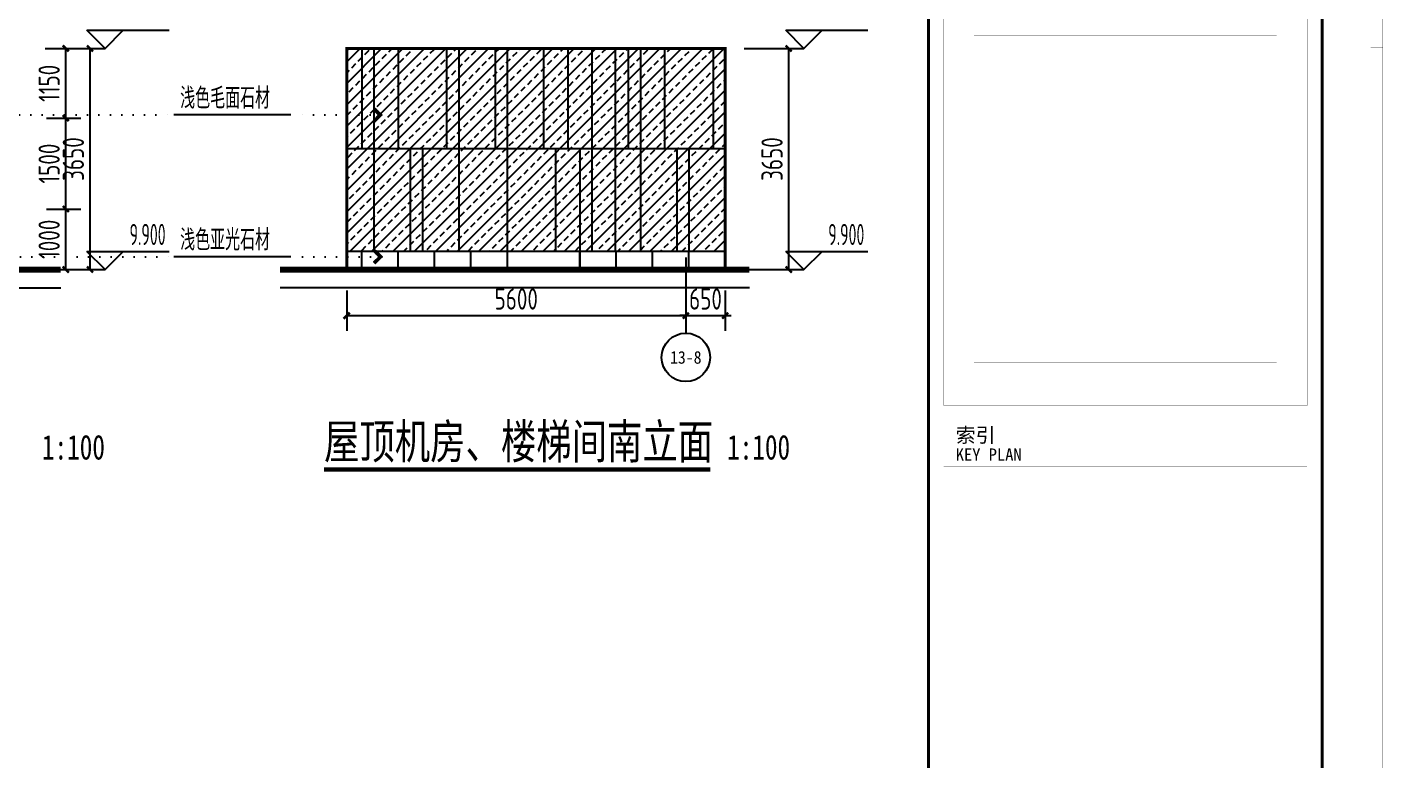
# Model space of a CAD drawing. Extents: x -280168 to 205214, y -148835 to -64913.
# Drawn here: x 182828 to 205214, y -130899 to -118803 of the extents above; entities that cross this region are included whole.
import ezdxf
from ezdxf.enums import TextEntityAlignment as Align

# ---------------------------------------------------------------- set-up
doc = ezdxf.new("R2010")
doc.units = 0
doc.header["$LTSCALE"] = 1000
doc.header["$MEASUREMENT"] = 0
doc.linetypes.add('DOT2', pattern=[0.125, 0, -0.125])
for name, color, linetype in [('01-标注_尺寸', 124, 'Continuous'), ('01-标注_标高', 200, 'Continuous'), ('01-标注_符号', 200, 'Continuous'), ('01-标注_轴线坐标', 132, 'Continuous'), ('02-TEXT_标注', 130, 'Continuous'), ('02-TEXT_轴号', 7, 'Continuous'), ('05-填充_156', 156, 'Continuous'), ('A-C_窗', 140, 'Continuous'), ('DIM_SYMB', 3, 'Continuous'), ('E-立面轮廓', 241, 'Continuous'), ('建-标注-文本', 254, 'Continuous')]:
    doc.layers.add(name, color=color, linetype=linetype)
doc.layers.add('04-不打印_辅助线', color=165, linetype='Continuous', plot=False)
doc.styles.add('_TCH_AXIS', font='STXIHEI_0.TTF', dxfattribs={"width": 0.75})
doc.styles.add('_TCH_DIM', font='ros1.shx', dxfattribs={"width": 0.75, "bigfont": 'jd.shx'})
doc.styles.add('_TCH_DIM_T3', font='ros1.shx', dxfattribs={"width": 0.85, "bigfont": 'jd.shx'})
doc.styles.add('_TCH_LABEL', font='ros.shx', dxfattribs={"width": 0.75, "bigfont": 'jd.shx'})
doc.styles.add('logo-3', font='STXIHEI_0.TTF', dxfattribs={"width": 0.75})
doc.styles.get("Standard").update_dxf_attribs({"font": 'STXIHEI_0.TTF', "width": 0.75})
doc.styles.add('图签信息$0$华文细黑', font='STXIHEI_0.TTF', dxfattribs={"height": 10})
doc.dimstyles.new('_TCH_ARCH&&100', dxfattribs={"dimtxt": 350, "dimasz": 100, "dimexe": 250, "dimexo": 300, "dimgap": 100, "dimtad": 1, "dimdec": 0, "dimzin": 0, "dimdsep": 46, "dimtxsty": '_TCH_DIM_T3', "dimblk": 'ARCHTICK', "dimcen": 0.09, "dimclrt": 7, "dimazin": 2, "dimtfac": 1, "dimtdec": 0, "dimtix": 1, "dimtmove": 2, "dimatfit": 3, "dimfxl": 0, "dimtolj": 1, "dimtzin": 0, "dimarcsym": 0})
doc.dimstyles.new('副本 ISO-1', dxfattribs={"dimtxt": 2.5, "dimasz": 1.5, "dimexe": 1.25, "dimexo": 0.625, "dimtad": 1, "dimdec": 0, "dimtxsty": 'logo-3', "dimblk": 'ARCHTICK', "dimcen": 2.5, "dimdle": 1, "dimadec": 0, "dimazin": 0, "dimtfac": 1, "dimtdec": 0, "dimtix": 1, "dimtmove": 0, "dimatfit": 3, "dimldrblk": 'AR', "dimfxl": 0, "dimarcsym": 0})

# ---------------------------------------------------------------- blocks, each defined once
blk = doc.blocks.new('图签信息')
at = {"const_width": 0.5}
blk.add_lwpolyline([(-65, 0), (0, 0), (0, 500.5), (-65, 500.5)], close=True, dxfattribs=at)
at = {"const_width": 0.05}
for points in [[(-62.5, 404.92), (-62.5, 227.83)], [(-62.5, 227.83), (-2.5, 227.83), (-2.5, 404.92)], [(-57.5, 288.83), (-7.5, 288.83)], [(-57.5, 234.85), (-7.5, 234.85)], [(-62.5, 227.83), (-2.5, 227.83)], [(-62.5, 217.74), (-2.5, 217.74)]]:
    blk.add_lwpolyline(points, dxfattribs=at)
at = {"style": '图签信息$0$华文细黑'}
for s, height, p in [('索引', 2.4, (-60.5, 224.14)), ('KEY PLAN', 2, (-60.5, 220.74))]:
    blk.add_text(s, height=height, dxfattribs=at).set_placement(p, align=Align.TOP_LEFT)
blk = doc.blocks.new('图签-A1')
at = {"color": 2}
blk.add_blockref('图签信息', (0, 0), dxfattribs=at)
blk = doc.blocks.new('图框-A1')
for points, const_width in [([(0, 0), (841, 0), (841, 594), (0, 594)], 0.05), ([(766, 584), (25, 584), (25, 10), (766, 10)], 0.5)]:
    blk.add_lwpolyline(points, close=True, dxfattribs=dict(const_width=const_width))
at = {"const_width": 0.05}
blk.add_lwpolyline([(841, 297), (839, 297)], dxfattribs=at)
blk = doc.blocks.new('_ArchTick')
at = {"color": 0, "linetype": 'ByBlock', "const_width": 0.4}
blk.add_lwpolyline([(-0.5, -0.5), (0.5, 0.5)], dxfattribs=at)
blk = doc.blocks.new('*X10')
at = {"color": 0}
for p, q in [((-1012.312, 1692.723), (-1012.284, 1692.723)), ((-1012.312, 1692.722), (-1012.312, 1692.723)), ((-1012.311, 1692.724), (-1012.285, 1692.724)), ((-1012.311, 1692.721), (-1012.311, 1692.724)), ((-1012.311, 1692.722), (-1012.283, 1692.722)), ((-1012.31, 1692.725), (-1012.286, 1692.725)), ((-1012.31, 1692.72), (-1012.31, 1692.725)), ((-1012.31, 1692.721), (-1012.282, 1692.721)), ((-1012.309, 1692.726), (-1012.287, 1692.726)), ((-1012.309, 1692.719), (-1012.309, 1692.726)), ((-1012.309, 1692.72), (-1012.281, 1692.72)), ((-1012.308, 1692.727), (-1012.288, 1692.727)), ((-1012.308, 1692.718), (-1012.308, 1692.727)), ((-1012.308, 1692.719), (-1012.28, 1692.719)), ((-1012.307, 1692.728), (-1012.289, 1692.728)), ((-1012.307, 1692.717), (-1012.307, 1692.728)), ((-1012.307, 1692.718), (-1012.279, 1692.718)), ((-1012.306, 1692.729), (-1012.29, 1692.729)), ((-1012.306, 1692.716), (-1012.306, 1692.729)), ((-1012.306, 1692.717), (-1012.278, 1692.717)), ((-1012.305, 1692.73), (-1012.291, 1692.73)), ((-1012.305, 1692.715), (-1012.305, 1692.73)), ((-1012.305, 1692.716), (-1012.277, 1692.716)), ((-1012.304, 1692.731), (-1012.292, 1692.731)), ((-1012.304, 1692.714), (-1012.304, 1692.731)), ((-1012.304, 1692.715), (-1012.276, 1692.715)), ((-1012.303, 1692.732), (-1012.293, 1692.732)), ((-1012.303, 1692.713), (-1012.303, 1692.732)), ((-1012.303, 1692.714), (-1012.275, 1692.714)), ((-1012.302, 1692.733), (-1012.294, 1692.733)), ((-1012.302, 1692.712), (-1012.302, 1692.733)), ((-1012.302, 1692.713), (-1012.274, 1692.713)), ((-1012.301, 1692.734), (-1012.295, 1692.734)), ((-1012.301, 1692.711), (-1012.301, 1692.734)), ((-1012.301, 1692.712), (-1012.273, 1692.712)), ((-1012.3, 1692.735), (-1012.296, 1692.735)), ((-1012.3, 1692.71), (-1012.3, 1692.735)), ((-1012.3, 1692.711), (-1012.272, 1692.711)), ((-1012.299, 1692.736), (-1012.297, 1692.736)), ((-1012.299, 1692.709), (-1012.299, 1692.736)), ((-1012.299, 1692.71), (-1012.271, 1692.71)), ((-1012.298, 1692.708), (-1012.298, 1692.736)), ((-1012.298, 1692.709), (-1012.27, 1692.709)), ((-1012.297, 1692.707), (-1012.297, 1692.735)), ((-1012.297, 1692.708), (-1012.269, 1692.708)), ((-1012.296, 1692.706), (-1012.296, 1692.734)), ((-1012.296, 1692.707), (-1012.268, 1692.707)), ((-1012.296, 1692.634), (-1012.267, 1692.634)), ((-1012.296, 1692.605), (-1012.296, 1692.634)), ((-1012.295, 1692.705), (-1012.295, 1692.733)), ((-1012.295, 1692.706), (-1012.267, 1692.706)), ((-1012.295, 1692.635), (-1012.266, 1692.635)), ((-1012.295, 1692.606), (-1012.295, 1692.635)), ((-1012.294, 1692.704), (-1012.294, 1692.732)), ((-1012.294, 1692.705), (-1012.266, 1692.705)), ((-1012.294, 1692.636), (-1012.265, 1692.636)), ((-1012.294, 1692.607), (-1012.294, 1692.636)), ((-1012.293, 1692.703), (-1012.293, 1692.731)), ((-1012.293, 1692.704), (-1012.265, 1692.704)), ((-1012.293, 1692.637), (-1012.264, 1692.637)), ((-1012.293, 1692.608), (-1012.293, 1692.637)), ((-1012.292, 1692.702), (-1012.292, 1692.73)), ((-1012.292, 1692.703), (-1012.264, 1692.703)), ((-1012.292, 1692.638), (-1012.263, 1692.638)), ((-1012.292, 1692.609), (-1012.292, 1692.638)), ((-1012.291, 1692.701), (-1012.291, 1692.729)), ((-1012.291, 1692.702), (-1012.263, 1692.702)), ((-1012.291, 1692.639), (-1012.262, 1692.639)), ((-1012.291, 1692.61), (-1012.291, 1692.639)), ((-1012.29, 1692.7), (-1012.29, 1692.728)), ((-1012.29, 1692.701), (-1012.262, 1692.701)), ((-1012.29, 1692.64), (-1012.261, 1692.64)), ((-1012.29, 1692.611), (-1012.29, 1692.64)), ((-1012.289, 1692.699), (-1012.289, 1692.727)), ((-1012.289, 1692.7), (-1012.261, 1692.7)), ((-1012.289, 1692.641), (-1012.26, 1692.641)), ((-1012.289, 1692.612), (-1012.289, 1692.641)), ((-1012.288, 1692.698), (-1012.288, 1692.726)), ((-1012.288, 1692.699), (-1012.26, 1692.699)), ((-1012.288, 1692.642), (-1012.259, 1692.642)), ((-1012.288, 1692.613), (-1012.288, 1692.642)), ((-1012.287, 1692.697), (-1012.287, 1692.725)), ((-1012.287, 1692.698), (-1012.259, 1692.698)), ((-1012.287, 1692.643), (-1012.258, 1692.643)), ((-1012.287, 1692.614), (-1012.287, 1692.643)), ((-1012.286, 1692.696), (-1012.286, 1692.724)), ((-1012.286, 1692.697), (-1012.258, 1692.697)), ((-1012.286, 1692.644), (-1012.257, 1692.644)), ((-1012.286, 1692.615), (-1012.286, 1692.644)), ((-1012.285, 1692.695), (-1012.285, 1692.723)), ((-1012.285, 1692.696), (-1012.257, 1692.696)), ((-1012.285, 1692.645), (-1012.256, 1692.645)), ((-1012.285, 1692.616), (-1012.285, 1692.645)), ((-1012.284, 1692.694), (-1012.284, 1692.722)), ((-1012.284, 1692.695), (-1012.256, 1692.695)), ((-1012.284, 1692.646), (-1012.255, 1692.646)), ((-1012.284, 1692.617), (-1012.284, 1692.646)), ((-1012.283, 1692.693), (-1012.283, 1692.721)), ((-1012.283, 1692.694), (-1012.255, 1692.694)), ((-1012.283, 1692.647), (-1012.254, 1692.647)), ((-1012.283, 1692.618), (-1012.283, 1692.647)), ((-1012.282, 1692.692), (-1012.282, 1692.72)), ((-1012.282, 1692.693), (-1012.254, 1692.693)), ((-1012.282, 1692.648), (-1012.253, 1692.648)), ((-1012.282, 1692.619), (-1012.282, 1692.648)), ((-1012.281, 1692.691), (-1012.281, 1692.719)), ((-1012.281, 1692.692), (-1012.253, 1692.692)), ((-1012.281, 1692.649), (-1012.252, 1692.649)), ((-1012.281, 1692.62), (-1012.281, 1692.649)), ((-1012.28, 1692.69), (-1012.28, 1692.718)), ((-1012.28, 1692.691), (-1012.252, 1692.691)), ((-1012.28, 1692.65), (-1012.251, 1692.65)), ((-1012.28, 1692.621), (-1012.28, 1692.65)), ((-1012.279, 1692.689), (-1012.279, 1692.717)), ((-1012.279, 1692.69), (-1012.251, 1692.69)), ((-1012.279, 1692.651), (-1012.25, 1692.651)), ((-1012.279, 1692.622), (-1012.279, 1692.651)), ((-1012.278, 1692.688), (-1012.278, 1692.716)), ((-1012.278, 1692.689), (-1012.25, 1692.689)), ((-1012.278, 1692.652), (-1012.249, 1692.652)), ((-1012.278, 1692.623), (-1012.278, 1692.652)), ((-1012.277, 1692.687), (-1012.277, 1692.715)), ((-1012.277, 1692.688), (-1012.249, 1692.688)), ((-1012.277, 1692.653), (-1012.248, 1692.653)), ((-1012.277, 1692.624), (-1012.277, 1692.653)), ((-1012.276, 1692.686), (-1012.276, 1692.714)), ((-1012.276, 1692.687), (-1012.248, 1692.687)), ((-1012.276, 1692.654), (-1012.247, 1692.654)), ((-1012.276, 1692.625), (-1012.276, 1692.654)), ((-1012.275, 1692.685), (-1012.275, 1692.713)), ((-1012.275, 1692.686), (-1012.247, 1692.686)), ((-1012.275, 1692.655), (-1012.246, 1692.655)), ((-1012.275, 1692.626), (-1012.275, 1692.655)), ((-1012.274, 1692.684), (-1012.274, 1692.712)), ((-1012.274, 1692.685), (-1012.246, 1692.685)), ((-1012.274, 1692.656), (-1012.245, 1692.656)), ((-1012.274, 1692.627), (-1012.274, 1692.656)), ((-1012.273, 1692.683), (-1012.273, 1692.711)), ((-1012.273, 1692.684), (-1012.245, 1692.684)), ((-1012.273, 1692.657), (-1012.244, 1692.657)), ((-1012.273, 1692.628), (-1012.273, 1692.657)), ((-1012.272, 1692.682), (-1012.272, 1692.71)), ((-1012.272, 1692.683), (-1012.244, 1692.683)), ((-1012.272, 1692.658), (-1012.243, 1692.658)), ((-1012.272, 1692.629), (-1012.272, 1692.658)), ((-1012.271, 1692.681), (-1012.271, 1692.709)), ((-1012.271, 1692.682), (-1012.243, 1692.682)), ((-1012.271, 1692.659), (-1012.242, 1692.659)), ((-1012.271, 1692.63), (-1012.271, 1692.659)), ((-1012.27, 1692.68), (-1012.27, 1692.708)), ((-1012.27, 1692.681), (-1012.242, 1692.681)), ((-1012.27, 1692.66), (-1012.241, 1692.66)), ((-1012.27, 1692.631), (-1012.27, 1692.66)), ((-1012.269, 1692.679), (-1012.269, 1692.707)), ((-1012.269, 1692.68), (-1012.241, 1692.68)), ((-1012.269, 1692.661), (-1012.24, 1692.661)), ((-1012.269, 1692.632), (-1012.269, 1692.661)), ((-1012.268, 1692.678), (-1012.268, 1692.706)), ((-1012.268, 1692.679), (-1012.24, 1692.679)), ((-1012.268, 1692.662), (-1012.239, 1692.662)), ((-1012.268, 1692.633), (-1012.268, 1692.662)), ((-1012.267, 1692.677), (-1012.267, 1692.705)), ((-1012.267, 1692.678), (-1012.239, 1692.678)), ((-1012.267, 1692.663), (-1012.238, 1692.663)), ((-1012.267, 1692.634), (-1012.267, 1692.663)), ((-1012.266, 1692.676), (-1012.266, 1692.704)), ((-1012.266, 1692.677), (-1012.238, 1692.677)), ((-1012.266, 1692.664), (-1012.237, 1692.664)), ((-1012.266, 1692.635), (-1012.266, 1692.664)), ((-1012.265, 1692.675), (-1012.265, 1692.703)), ((-1012.265, 1692.676), (-1012.237, 1692.676)), ((-1012.265, 1692.665), (-1012.236, 1692.665)), ((-1012.265, 1692.636), (-1012.265, 1692.665)), ((-1012.264, 1692.674), (-1012.264, 1692.702)), ((-1012.264, 1692.675), (-1012.236, 1692.675)), ((-1012.264, 1692.666), (-1012.235, 1692.666)), ((-1012.264, 1692.637), (-1012.264, 1692.666)), ((-1012.263, 1692.673), (-1012.263, 1692.701)), ((-1012.263, 1692.674), (-1012.235, 1692.674)), ((-1012.263, 1692.667), (-1012.234, 1692.667)), ((-1012.263, 1692.638), (-1012.263, 1692.667)), ((-1012.262, 1692.672), (-1012.262, 1692.7)), ((-1012.262, 1692.673), (-1012.234, 1692.673)), ((-1012.262, 1692.668), (-1012.233, 1692.668)), ((-1012.262, 1692.639), (-1012.262, 1692.668)), ((-1012.261, 1692.671), (-1012.261, 1692.699)), ((-1012.261, 1692.672), (-1012.233, 1692.672)), ((-1012.261, 1692.669), (-1012.232, 1692.669)), ((-1012.261, 1692.64), (-1012.261, 1692.669)), ((-1012.26, 1692.67), (-1012.26, 1692.698)), ((-1012.26, 1692.671), (-1012.232, 1692.671)), ((-1012.26, 1692.67), (-1012.231, 1692.67)), ((-1012.26, 1692.641), (-1012.26, 1692.67)), ((-1012.259, 1692.642), (-1012.259, 1692.697)), ((-1012.258, 1692.643), (-1012.258, 1692.696)), ((-1012.257, 1692.644), (-1012.257, 1692.695)), ((-1012.256, 1692.645), (-1012.256, 1692.694)), ((-1012.255, 1692.646), (-1012.255, 1692.693)), ((-1012.254, 1692.647), (-1012.254, 1692.692)), ((-1012.253, 1692.648), (-1012.253, 1692.691)), ((-1012.252, 1692.649), (-1012.252, 1692.69)), ((-1012.251, 1692.65), (-1012.251, 1692.689)), ((-1012.25, 1692.651), (-1012.25, 1692.688)), ((-1012.249, 1692.652), (-1012.249, 1692.687)), ((-1012.248, 1692.653), (-1012.248, 1692.686)), ((-1012.247, 1692.654), (-1012.247, 1692.685)), ((-1012.246, 1692.655), (-1012.246, 1692.684)), ((-1012.245, 1692.656), (-1012.245, 1692.683)), ((-1012.244, 1692.657), (-1012.244, 1692.682)), ((-1012.243, 1692.658), (-1012.243, 1692.681)), ((-1012.242, 1692.659), (-1012.242, 1692.68)), ((-1012.241, 1692.66), (-1012.241, 1692.679)), ((-1012.24, 1692.661), (-1012.24, 1692.678)), ((-1012.239, 1692.662), (-1012.239, 1692.677)), ((-1012.238, 1692.663), (-1012.238, 1692.676)), ((-1012.237, 1692.664), (-1012.237, 1692.675)), ((-1012.236, 1692.665), (-1012.236, 1692.674)), ((-1012.235, 1692.666), (-1012.235, 1692.673)), ((-1012.234, 1692.667), (-1012.234, 1692.672)), ((-1012.233, 1692.668), (-1012.233, 1692.671)), ((-1012.232, 1692.669), (-1012.232, 1692.67)), ((-1012.312, 1692.618), (-1012.283, 1692.618)), ((-1012.312, 1692.617), (-1012.312, 1692.618)), ((-1012.311, 1692.619), (-1012.282, 1692.619)), ((-1012.311, 1692.616), (-1012.311, 1692.619)), ((-1012.311, 1692.617), (-1012.284, 1692.617)), ((-1012.31, 1692.62), (-1012.281, 1692.62)), ((-1012.31, 1692.615), (-1012.31, 1692.62)), ((-1012.31, 1692.616), (-1012.285, 1692.616)), ((-1012.309, 1692.621), (-1012.28, 1692.621)), ((-1012.309, 1692.614), (-1012.309, 1692.621)), ((-1012.309, 1692.615), (-1012.286, 1692.615)), ((-1012.308, 1692.622), (-1012.279, 1692.622)), ((-1012.308, 1692.613), (-1012.308, 1692.622)), ((-1012.308, 1692.614), (-1012.287, 1692.614)), ((-1012.307, 1692.623), (-1012.278, 1692.623)), ((-1012.307, 1692.612), (-1012.307, 1692.623)), ((-1012.307, 1692.613), (-1012.288, 1692.613)), ((-1012.306, 1692.624), (-1012.277, 1692.624)), ((-1012.306, 1692.611), (-1012.306, 1692.624)), ((-1012.306, 1692.612), (-1012.289, 1692.612)), ((-1012.305, 1692.625), (-1012.276, 1692.625)), ((-1012.305, 1692.61), (-1012.305, 1692.625)), ((-1012.305, 1692.611), (-1012.29, 1692.611)), ((-1012.304, 1692.626), (-1012.275, 1692.626)), ((-1012.304, 1692.609), (-1012.304, 1692.626)), ((-1012.304, 1692.61), (-1012.291, 1692.61)), ((-1012.303, 1692.627), (-1012.274, 1692.627)), ((-1012.303, 1692.608), (-1012.303, 1692.627)), ((-1012.303, 1692.609), (-1012.292, 1692.609)), ((-1012.302, 1692.628), (-1012.273, 1692.628)), ((-1012.302, 1692.607), (-1012.302, 1692.628)), ((-1012.302, 1692.608), (-1012.293, 1692.608)), ((-1012.301, 1692.629), (-1012.272, 1692.629)), ((-1012.301, 1692.606), (-1012.301, 1692.629)), ((-1012.301, 1692.607), (-1012.294, 1692.607)), ((-1012.3, 1692.63), (-1012.271, 1692.63)), ((-1012.3, 1692.605), (-1012.3, 1692.63)), ((-1012.3, 1692.606), (-1012.295, 1692.606)), ((-1012.299, 1692.631), (-1012.27, 1692.631)), ((-1012.299, 1692.604), (-1012.299, 1692.631)), ((-1012.299, 1692.605), (-1012.296, 1692.605)), ((-1012.298, 1692.632), (-1012.269, 1692.632)), ((-1012.298, 1692.603), (-1012.298, 1692.632)), ((-1012.298, 1692.604), (-1012.297, 1692.604)), ((-1012.297, 1692.633), (-1012.268, 1692.633)), ((-1012.297, 1692.604), (-1012.297, 1692.633))]:
    blk.add_line(p, q, dxfattribs=at)
blk = doc.blocks.new('A-ARROW')
blk.add_lwpolyline([(0.081, 0.052), (0.067, 0.067), (0, 0), (0.067, -0.067), (0.081, -0.052), (0.028, 0)], close=True)
at = {"rotation": 180}
blk.add_blockref('*X10', (-1012.231, 1692.67), dxfattribs=at)
blk = doc.blocks.new('AR')
at = {"xscale": -21.59999999986031, "yscale": 21.59999999999127, "zscale": 21.6, "rotation": 359.9999997162888}
blk.add_blockref('A-ARROW', (0, 0), dxfattribs=at)
blk = doc.blocks.new('*D1284')
at = {"layer": '01-标注_尺寸', "color": 0, "lineweight": -2, "transparency": 16777216}
for p, q in [((183128, -119156), (184116, -119156)), ((183866, -122806), (183866, -119156)), ((183128, -122806), (184116, -122806))]:
    blk.add_line(p, q, dxfattribs=at)
at = {"layer": 'Defpoints', "color": 0, "transparency": 16777216}
for p in [(182828, -119156), (183866, -119156), (182828, -122806)]:
    blk.add_point(p, dxfattribs=at)
at = {"layer": '01-标注_尺寸', "color": 0, "lineweight": -2, "transparency": 16777216, "xscale": 100, "yscale": 100, "zscale": 100}
for p, rotation in [((183866, -119156), 90), ((183866, -122806), 270)]:
    blk.add_blockref('_ArchTick', p, dxfattribs=dict(at, rotation=rotation))
at = {"layer": '01-标注_尺寸', "color": 7, "transparency": 16777216, "insert": (183591, -120981), "char_height": 350, "attachment_point": 5, "rotation": 90, "style": '_TCH_DIM_T3'}
blk.add_mtext('\\A1;3650', dxfattribs=at)
blk = doc.blocks.new('*D1311')
at = {"layer": '01-标注_尺寸', "color": 0, "lineweight": -2, "transparency": 16777216}
for p, q in [((188104, -123151), (188104, -123816)), ((193704, -123151), (193704, -123816)), ((188104, -123566), (193704, -123566))]:
    blk.add_line(p, q, dxfattribs=at)
at = {"layer": 'Defpoints', "color": 0, "transparency": 16777216}
for p in [(188104, -122851), (193704, -122851), (193704, -123566)]:
    blk.add_point(p, dxfattribs=at)
at = {"layer": '01-标注_尺寸', "color": 0, "lineweight": -2, "transparency": 16777216, "xscale": 100, "yscale": 100, "zscale": 100, "rotation": 180}
blk.add_blockref('_ArchTick', (188104, -123566), dxfattribs=at)
at = {"layer": '01-标注_尺寸', "color": 0, "lineweight": -2, "transparency": 16777216, "xscale": 100, "yscale": 100, "zscale": 100}
blk.add_blockref('_ArchTick', (193704, -123566), dxfattribs=at)
at = {"layer": '01-标注_尺寸', "color": 7, "transparency": 16777216, "insert": (190904, -123291), "char_height": 350, "attachment_point": 5, "style": '_TCH_DIM_T3'}
blk.add_mtext('\\A1;5600', dxfattribs=at)
blk = doc.blocks.new('*D1312')
at = {"layer": '01-标注_尺寸', "color": 0, "lineweight": -2, "transparency": 16777216}
for p, q in [((193704, -123151), (193704, -123816)), ((194354, -123151), (194354, -123816)), ((193704, -123566), (193604, -123566)), ((193704, -123566), (194354, -123566)), ((194354, -123566), (194454, -123566))]:
    blk.add_line(p, q, dxfattribs=at)
at = {"layer": 'Defpoints', "color": 0, "transparency": 16777216}
for p in [(193704, -122851), (194354, -122851), (194354, -123566)]:
    blk.add_point(p, dxfattribs=at)
at = {"layer": '01-标注_尺寸', "color": 0, "lineweight": -2, "transparency": 16777216, "xscale": 100, "yscale": 100, "zscale": 100}
blk.add_blockref('_ArchTick', (193704, -123566), dxfattribs=at)
at = {"layer": '01-标注_尺寸', "color": 0, "lineweight": -2, "transparency": 16777216, "xscale": 100, "yscale": 100, "zscale": 100, "rotation": 180}
blk.add_blockref('_ArchTick', (194354, -123566), dxfattribs=at)
at = {"layer": '01-标注_尺寸', "color": 7, "transparency": 16777216, "insert": (194029, -123291), "char_height": 350, "attachment_point": 5, "style": '_TCH_DIM_T3'}
blk.add_mtext('\\A1;650', dxfattribs=at)
blk = doc.blocks.new('*D1319')
at = {"layer": '01-标注_尺寸', "color": 0, "lineweight": -2, "transparency": 16777216}
for p, q in [((194665, -119156), (195653, -119156)), ((195403, -122806), (195403, -119156)), ((194665, -122806), (195653, -122806))]:
    blk.add_line(p, q, dxfattribs=at)
at = {"layer": 'Defpoints', "color": 0, "transparency": 16777216}
for p in [(194365, -119156), (195403, -119156), (194365, -122806)]:
    blk.add_point(p, dxfattribs=at)
at = {"layer": '01-标注_尺寸', "color": 0, "lineweight": -2, "transparency": 16777216, "xscale": 100, "yscale": 100, "zscale": 100}
for p, rotation in [((195403, -119156), 90), ((195403, -122806), 270)]:
    blk.add_blockref('_ArchTick', p, dxfattribs=dict(at, rotation=rotation))
at = {"layer": '01-标注_尺寸', "color": 7, "transparency": 16777216, "insert": (195128, -120981), "char_height": 350, "attachment_point": 5, "rotation": 90, "style": '_TCH_DIM_T3'}
blk.add_mtext('\\A1;3650', dxfattribs=at)
blk = doc.blocks.new('*D1358')
at = {"layer": '01-标注_尺寸', "color": 0, "lineweight": -2, "transparency": 16777216}
for p, q in [((183148, -121806), (183716, -121806)), ((183466, -122806), (183466, -121806)), ((183148, -122806), (183716, -122806))]:
    blk.add_line(p, q, dxfattribs=at)
at = {"layer": 'Defpoints', "color": 0, "transparency": 16777216}
for p in [(182848, -121806), (183466, -121806), (182848, -122806)]:
    blk.add_point(p, dxfattribs=at)
at = {"layer": '01-标注_尺寸', "color": 0, "lineweight": -2, "transparency": 16777216, "xscale": 100, "yscale": 100, "zscale": 100}
for p, rotation in [((183466, -121806), 90), ((183466, -122806), 270)]:
    blk.add_blockref('_ArchTick', p, dxfattribs=dict(at, rotation=rotation))
at = {"layer": '01-标注_尺寸', "color": 7, "transparency": 16777216, "insert": (183191, -122306), "char_height": 350, "attachment_point": 5, "rotation": 90, "style": '_TCH_DIM_T3'}
blk.add_mtext('\\A1;1000', dxfattribs=at)
blk = doc.blocks.new('*D1359')
at = {"layer": '01-标注_尺寸', "color": 0, "lineweight": -2, "transparency": 16777216}
for p, q in [((183148, -120306), (183716, -120306)), ((183466, -121806), (183466, -120306)), ((183148, -121806), (183716, -121806))]:
    blk.add_line(p, q, dxfattribs=at)
at = {"layer": 'Defpoints', "color": 0, "transparency": 16777216}
for p in [(182848, -120306), (183466, -120306), (182848, -121806)]:
    blk.add_point(p, dxfattribs=at)
at = {"layer": '01-标注_尺寸', "color": 0, "lineweight": -2, "transparency": 16777216, "xscale": 100, "yscale": 100, "zscale": 100}
for p, rotation in [((183466, -120306), 90), ((183466, -121806), 270)]:
    blk.add_blockref('_ArchTick', p, dxfattribs=dict(at, rotation=rotation))
at = {"layer": '01-标注_尺寸', "color": 7, "transparency": 16777216, "insert": (183191, -121056), "char_height": 350, "attachment_point": 5, "rotation": 90, "style": '_TCH_DIM_T3'}
blk.add_mtext('\\A1;1500', dxfattribs=at)
blk = doc.blocks.new('*D1360')
at = {"layer": '01-标注_尺寸', "color": 0, "lineweight": -2, "transparency": 16777216}
for p, q in [((183148, -119156), (183716, -119156)), ((183466, -120306), (183466, -119156)), ((183148, -120306), (183716, -120306))]:
    blk.add_line(p, q, dxfattribs=at)
at = {"layer": 'Defpoints', "color": 0, "transparency": 16777216}
for p in [(182848, -119156), (183466, -119156), (182848, -120306)]:
    blk.add_point(p, dxfattribs=at)
at = {"layer": '01-标注_尺寸', "color": 0, "lineweight": -2, "transparency": 16777216, "xscale": 100, "yscale": 100, "zscale": 100}
for p, rotation in [((183466, -119156), 90), ((183466, -120306), 270)]:
    blk.add_blockref('_ArchTick', p, dxfattribs=dict(at, rotation=rotation))
at = {"layer": '01-标注_尺寸', "color": 7, "transparency": 16777216, "insert": (183191, -119731), "char_height": 350, "attachment_point": 5, "rotation": 90, "style": '_TCH_DIM_T3'}
blk.add_mtext('\\A1;1150', dxfattribs=at)

msp = doc.modelspace()

# ---------------------------------------------------------------- hatches: boundary and pattern name
at = {"layer": '05-填充_156'}
h = msp.add_hatch(dxfattribs=at)
h.set_pattern_fill('天然石材', color=256, scale=50)
h.set_pattern_definition([(45, (3300, -10026.27), (-176.77677, 176.77677), []), (45, (3386.94, -10116.03), (-176.77677, 176.77677), [98.68425, -56.391])])
h.paths.add_polyline_path([(188104.2, -119156), (194353.7, -119156), (194353.7, -122506), (188104.2, -122506)])

# ---------------------------------------------------------------- linework, layer by layer
at = {"layer": '01-标注_标高'}
for p, q in [((184116.3, -119156), (183816.3, -118856)), ((183816.3, -118856), (185172.9, -118856)), ((184116.3, -119156), (184416.3, -118856)), ((195653.1, -119156), (195353.1, -118856)), ((195353.1, -118856), (196709.7, -118856)), ((195653.1, -119156), (195953.1, -118856)), ((184116.3, -122806), (183816.3, -122506)), ((183816.3, -122506), (185172.9, -122506)), ((184116.3, -122806), (184416.3, -122506)), ((195653.1, -122806), (195353.1, -122506)), ((195353.1, -122506), (196709.7, -122506)), ((195653.1, -122806), (195953.1, -122506))]:
    msp.add_line(p, q, dxfattribs=at)
at = {"layer": '01-标注_符号'}
for p, q in [((187184, -120253.7), (185249.4, -120253.7)), ((187184, -122593.2), (185249.4, -122593.2))]:
    msp.add_line(p, q, dxfattribs=at)
at = {"layer": '01-标注_轴线坐标'}
msp.add_line((193703.7, -122605.5), (193703.7, -123854.9), dxfattribs=at)
msp.add_circle((193703.7, -124254.9), 400, dxfattribs=at)
at = {"layer": '04-不打印_辅助线'}
msp.add_lwpolyline([(123611.1, -145432.1), (197711.1, -145432.1), (197711.1, -117932.1), (123611.1, -117932.1)], close=True, dxfattribs=at)
at = {"layer": '05-填充_156'}
msp.add_lwpolyline([(188104.2, -119156), (194353.7, -119156), (194353.7, -122506), (188104.2, -122506)], close=True, dxfattribs=at)
at = {"layer": 'A-C_窗'}
for p, q in [((188353.7, -119156), (188353.7, -120806)), ((188553.7, -119156), (188553.7, -122506)), ((188953.7, -119156), (188953.7, -120806)), ((189753.7, -119156), (189753.7, -120806)), ((189953.7, -119156), (189953.7, -122506)), ((190553.7, -119156), (190553.7, -120806)), ((190753.7, -119156), (190753.7, -122806)), ((191353.7, -119156), (191353.7, -120806)), ((191753.7, -119156), (191753.7, -120806)), ((192153.7, -119156), (192153.7, -122506)), ((192541.1, -122506), (192541.1, -119156)), ((192753.7, -119156), (192753.7, -120806)), ((192953.7, -119156), (192953.7, -122506)), ((193353.7, -119156), (193353.7, -120806)), ((194153.7, -119156), (194153.7, -120806)), ((188104.2, -120806), (194353.7, -120806)), ((189153.7, -120806), (189153.7, -122506)), ((189353.7, -120806), (189353.7, -122506)), ((191553.7, -120806), (191553.7, -122506)), ((191953.7, -120806), (191953.7, -122806)), ((193553.7, -120806), (193553.7, -122506)), ((193753.7, -120806), (193753.7, -122506)), ((194153.7, -122506), (188104.2, -122506)), ((188353.7, -122806), (188353.7, -122506)), ((188953.7, -122806), (188953.7, -122506)), ((189553.7, -122806), (189553.7, -122506)), ((190153.7, -122806), (190153.7, -122506)), ((191953.7, -122806), (191953.7, -122506)), ((192553.7, -122806), (192553.7, -122506)), ((193153.7, -122806), (193153.7, -122506)), ((193753.7, -122806), (193753.7, -122506))]:
    msp.add_line(p, q, dxfattribs=at)
at = {"layer": 'Defpoints', "color": 1}
for p, q in [((175633.5, -123106), (183383.1, -123106)), ((194753.7, -123106), (187004.2, -123106))]:
    msp.add_line(p, q, dxfattribs=at)
at = {"layer": 'DIM_SYMB', "const_width": 70}
msp.add_lwpolyline([(187730.9, -126105.8), (194106.1, -126105.8)], dxfattribs=at)
at = {"layer": 'E-立面轮廓'}
for points, const_width in [([(194353.7, -122806), (194353.7, -119156), (188104.2, -119156), (188104.2, -122806)], 50), ([(175633.5, -122806), (183383.1, -122806)], 100), ([(194753.7, -122806), (187004.2, -122806)], 100)]:
    msp.add_lwpolyline(points, dxfattribs=dict(at, const_width=const_width))

# ---------------------------------------------------------------- block references
at = {"xscale": 100, "yscale": 100, "zscale": 100}
for name, p in [('图框-A1', (121111.1, -148832.1)), ('图签-A1', (204211.1, -147832.1))]:
    msp.add_blockref(name, p, dxfattribs=at)

# ---------------------------------------------------------------- texts
at = {"layer": '02-TEXT_标注'}
for s, height, style, width, p in [('浅色毛面石材', 347.29, '_TCH_LABEL', 0.75, (185354.4, -120148.7)), ('9.900', 350, '_TCH_DIM', 0.6375, (184518.2, -122401)), ('浅色亚光石材', 347.29, '_TCH_LABEL', 0.75, (185354.4, -122488.2)), ('9.900', 350, '_TCH_DIM', 0.6375, (196054.9, -122401))]:
    msp.add_text(s, height=height, dxfattribs=dict(at, style=style, width=width)).set_placement(p)
at = {"layer": '02-TEXT_轴号', "style": '_TCH_AXIS', "width": 0.909091}
msp.add_text('13-8', height=207.98, dxfattribs=at).set_placement((193443.7, -124358.9), (193963.7, -124358.9), align=Align.FIT)
at = {"layer": '建-标注-文本', "width": 0.75}
for s, height, p in [('屋顶机房、楼梯间南立面', 570.852, (187730.9, -125928)), ('1:100', 407.75, (183072.2, -125941)), ('1:100', 407.75, (194386.1, -125941))]:
    msp.add_text(s, height=height, dxfattribs=at).set_placement(p)

# ---------------------------------------------------------------- dimensions: what is measured, and where the dimension line sits
at = {"layer": '01-标注_尺寸'}
for p1, p2, distance, picture, middle in [((182828, -122806), (182828, -119156), -1038.3, '*D1284', (183591.3, -120981)), ((182848.4, -120306), (182848.4, -119156), -618, '*D1360', (183191.3, -119731)), ((194364.8, -122806), (194364.8, -119156), -1038.3, '*D1319', (195128.1, -120981)), ((182848.4, -121806), (182848.4, -120306), -618, '*D1359', (183191.3, -121056)), ((182848.4, -122806), (182848.4, -121806), -618, '*D1358', (183191.3, -122306)), ((188104.1615, -122851.3733), (193703.7158, -122851.3733), -714.5506, '*D1311', (190903.9386, -123290.9239)), ((193703.7, -122851.4), (194353.7, -122851.4), -714.6, '*D1312', (194028.7, -123290.9))]:
    dim = msp.add_aligned_dim(p1=p1, p2=p2, distance=distance, dimstyle='_TCH_ARCH&&100', dxfattribs=at)
    dim.commit()
    dim.dimension.update_dxf_attribs({"geometry": picture, "text_midpoint": middle})

# ---------------------------------------------------------------- leaders
at = {"layer": '01-标注_符号', "color": 51, "linetype": 'DOT2', "ltscale": 1.5}
for points in [[(181575.4, -120253.7), (185249.4, -120253.7)], [(188681.7, -120253.7), (187184, -120253.7)], [(181779.2, -122593.2), (185249.4, -122593.2)], [(188685.4, -122593.2), (187184, -122593.2)]]:
    msp.add_leader(points, dimstyle='副本 ISO-1', override={"dimasz": 75, "dimtad": 0}, dxfattribs=at)

doc.saveas('drawing.dxf')
